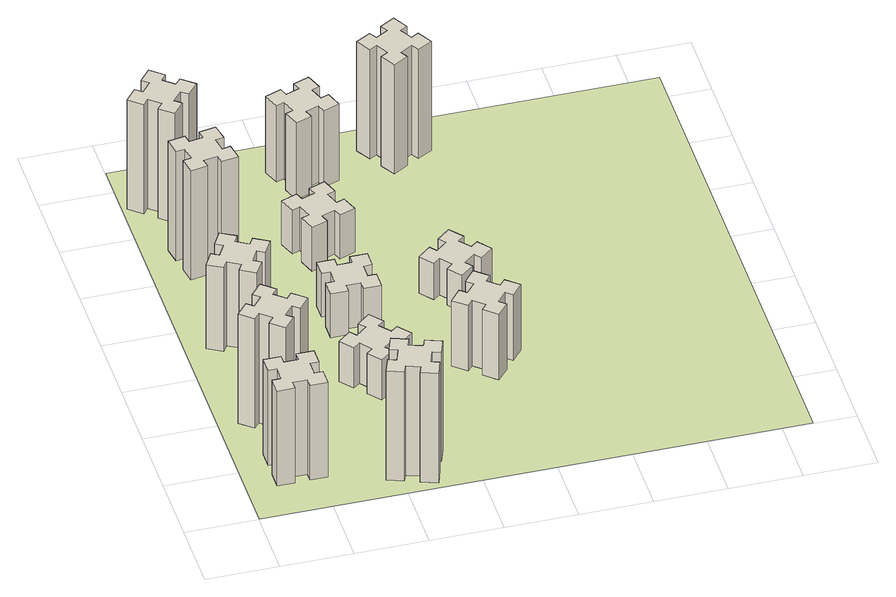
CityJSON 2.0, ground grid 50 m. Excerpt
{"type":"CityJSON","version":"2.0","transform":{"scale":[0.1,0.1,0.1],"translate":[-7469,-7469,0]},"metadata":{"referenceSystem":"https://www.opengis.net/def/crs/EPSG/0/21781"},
"CityObjects":{
"building1":{"type":"Building","attributes":{"class":"1000","function":"1000","usage":"1000","yearOfConstruction":2016,"roofType":"1000","measuredHeight":78,"storeysAboveGround":30,"storeysBelowGround":0},"geometry":[{"type":"Solid","lod":"1","boundaries":[[[[0,1,2,3,4,5,6,7,8,9,10,11,12,13,14,15,16,17,18,19]],[[17,16,20,21]],[[16,15,22,20]],[[15,14,23,22]],[[14,13,24,23]],[[13,12,25,24]],[[12,11,26,25]],[[11,10,27,26]],[[10,9,28,27]],[[9,8,29,28]],[[8,7,30,29]],[[7,6,31,30]],[[6,5,32,31]],[[5,4,33,32]],[[4,3,34,33]],[[3,2,35,34]],[[2,1,36,35]],[[1,0,37,36]],[[0,19,38,37]],[[19,18,39,38]],[[18,17,21,39]],[[24,25,26,27,28,29,30,31,32,33,34,35,36,37,38,39,21,20,22,23]]]]}]},
"building2":{"type":"Building","attributes":{"class":"1000","function":"1000","usage":"1000","yearOfConstruction":2016,"roofType":"1000","measuredHeight":90,"storeysAboveGround":30,"storeysBelowGround":0},"geometry":[{"type":"Solid","lod":"1","boundaries":[[[[40,41,42,43,44,45,46,47,48,49,50,51,52,53,54,55,56,57,58,59]],[[57,56,60,61]],[[56,55,62,60]],[[55,54,63,62]],[[54,53,64,63]],[[53,52,65,64]],[[52,51,66,65]],[[51,50,67,66]],[[50,49,68,67]],[[49,48,69,68]],[[48,47,70,69]],[[47,46,71,70]],[[46,45,72,71]],[[45,44,73,72]],[[44,43,74,73]],[[43,42,75,74]],[[42,41,76,75]],[[41,40,77,76]],[[40,59,78,77]],[[59,58,79,78]],[[58,57,61,79]],[[64,65,66,67,68,69,70,71,72,73,74,75,76,77,78,79,61,60,62,63]]]]}]},
"building3":{"type":"Building","attributes":{"class":"1000","function":"1000","usage":"1000","yearOfConstruction":2016,"roofType":"1000","measuredHeight":69,"storeysAboveGround":30,"storeysBelowGround":0},"geometry":[{"type":"Solid","lod":"1","boundaries":[[[[80,81,82,83,84,85,86,87,88,89,90,91,92,93,94,95,96,97,98,99]],[[97,96,100,101]],[[96,95,102,100]],[[95,94,103,102]],[[94,93,104,103]],[[93,92,105,104]],[[92,91,106,105]],[[91,90,107,106]],[[90,89,108,107]],[[89,88,109,108]],[[88,87,110,109]],[[87,86,111,110]],[[86,85,112,111]],[[85,84,113,112]],[[84,83,114,113]],[[83,82,115,114]],[[82,81,116,115]],[[81,80,117,116]],[[80,99,118,117]],[[99,98,119,118]],[[98,97,101,119]],[[104,105,106,107,108,109,110,111,112,113,114,115,116,117,118,119,101,100,102,103]]]]}]},
"building4":{"type":"Building","attributes":{"class":"1000","function":"1000","usage":"1000","yearOfConstruction":2016,"roofType":"1000","measuredHeight":90,"storeysAboveGround":30,"storeysBelowGround":0},"geometry":[{"type":"Solid","lod":"1","boundaries":[[[[120,121,122,123,124,125,126,127,128,129,130,131,132,133,134,135,136,137,138,139]],[[137,136,140,141]],[[136,135,142,140]],[[135,134,143,142]],[[134,133,144,143]],[[133,132,145,144]],[[132,131,146,145]],[[131,130,147,146]],[[130,129,148,147]],[[129,128,149,148]],[[128,127,150,149]],[[127,126,151,150]],[[126,125,152,151]],[[125,124,153,152]],[[124,123,154,153]],[[123,122,155,154]],[[122,121,156,155]],[[121,120,157,156]],[[120,139,158,157]],[[139,138,159,158]],[[138,137,141,159]],[[144,145,146,147,148,149,150,151,152,153,154,155,156,157,158,159,141,140,142,143]]]]}]},
"building5":{"type":"Building","attributes":{"class":"1000","function":"1000","usage":"1000","yearOfConstruction":2016,"roofType":"1000","measuredHeight":90,"storeysAboveGround":30,"storeysBelowGround":0},"geometry":[{"type":"Solid","lod":"1","boundaries":[[[[160,161,162,163,164,165,166,167,168,169,170,171,172,173,174,175,176,177,178,179]],[[177,176,180,181]],[[176,175,182,180]],[[175,174,183,182]],[[174,173,184,183]],[[173,172,185,184]],[[172,171,186,185]],[[171,170,187,186]],[[170,169,188,187]],[[169,168,189,188]],[[168,167,190,189]],[[167,166,191,190]],[[166,165,192,191]],[[165,164,193,192]],[[164,163,194,193]],[[163,162,195,194]],[[162,161,196,195]],[[161,160,197,196]],[[160,179,198,197]],[[179,178,199,198]],[[178,177,181,199]],[[184,185,186,187,188,189,190,191,192,193,194,195,196,197,198,199,181,180,182,183]]]]}]},
"building6":{"type":"Building","attributes":{"class":"1000","function":"1000","usage":"1000","yearOfConstruction":2016,"roofType":"1000","measuredHeight":90,"storeysAboveGround":30,"storeysBelowGround":0},"geometry":[{"type":"Solid","lod":"1","boundaries":[[[[200,201,202,203,204,205,206,207,208,209,210,211,212,213,214,215,216,217,218,219]],[[217,216,220,221]],[[216,215,222,220]],[[215,214,223,222]],[[214,213,224,223]],[[213,212,225,224]],[[212,211,226,225]],[[211,210,227,226]],[[210,209,228,227]],[[209,208,229,228]],[[208,207,230,229]],[[207,206,231,230]],[[206,205,232,231]],[[205,204,233,232]],[[204,203,234,233]],[[203,202,235,234]],[[202,201,236,235]],[[201,200,237,236]],[[200,219,238,237]],[[219,218,239,238]],[[218,217,221,239]],[[224,225,226,227,228,229,230,231,232,233,234,235,236,237,238,239,221,220,222,223]]]]}]},
"building7":{"type":"Building","attributes":{"class":"1000","function":"1000","usage":"1000","yearOfConstruction":2016,"roofType":"1000","measuredHeight":33,"storeysAboveGround":30,"storeysBelowGround":0},"geometry":[{"type":"Solid","lod":"1","boundaries":[[[[240,241,242,243,244,245,246,247,248,249,250,251,252,253,254,255,256,257,258,259]],[[257,256,260,261]],[[256,255,262,260]],[[255,254,263,262]],[[254,253,264,263]],[[253,252,265,264]],[[252,251,266,265]],[[251,250,267,266]],[[250,249,268,267]],[[249,248,269,268]],[[248,247,270,269]],[[247,246,271,270]],[[246,245,272,271]],[[245,244,273,272]],[[244,243,274,273]],[[243,242,275,274]],[[242,241,276,275]],[[241,240,277,276]],[[240,259,278,277]],[[259,258,279,278]],[[258,257,261,279]],[[264,265,266,267,268,269,270,271,272,273,274,275,276,277,278,279,261,260,262,263]]]]}]},
"building8":{"type":"Building","attributes":{"class":"1000","function":"1000","usage":"1000","yearOfConstruction":2016,"roofType":"1000","measuredHeight":36,"storeysAboveGround":30,"storeysBelowGround":0},"geometry":[{"type":"Solid","lod":"1","boundaries":[[[[280,281,282,283,284,285,286,287,288,289,290,291,292,293,294,295,296,297,298,299]],[[297,296,300,301]],[[296,295,302,300]],[[295,294,303,302]],[[294,293,304,303]],[[293,292,305,304]],[[292,291,306,305]],[[291,290,307,306]],[[290,289,308,307]],[[289,288,309,308]],[[288,287,310,309]],[[287,286,311,310]],[[286,285,312,311]],[[285,284,313,312]],[[284,283,314,313]],[[283,282,315,314]],[[282,281,316,315]],[[281,280,317,316]],[[280,299,318,317]],[[299,298,319,318]],[[298,297,301,319]],[[304,305,306,307,308,309,310,311,312,313,314,315,316,317,318,319,301,300,302,303]]]]}]},
"building9":{"type":"Building","attributes":{"class":"1000","function":"1000","usage":"1000","yearOfConstruction":2016,"roofType":"1000","measuredHeight":36,"storeysAboveGround":30,"storeysBelowGround":0},"geometry":[{"type":"Solid","lod":"1","boundaries":[[[[320,321,322,323,324,325,326,327,328,329,330,331,332,333,334,335,336,337,338,339]],[[337,336,340,341]],[[336,335,342,340]],[[335,334,343,342]],[[334,333,344,343]],[[333,332,345,344]],[[332,331,346,345]],[[331,330,347,346]],[[330,329,348,347]],[[329,328,349,348]],[[328,327,350,349]],[[327,326,351,350]],[[326,325,352,351]],[[325,324,353,352]],[[324,323,354,353]],[[323,322,355,354]],[[322,321,356,355]],[[321,320,357,356]],[[320,339,358,357]],[[339,338,359,358]],[[338,337,341,359]],[[344,345,346,347,348,349,350,351,352,353,354,355,356,357,358,359,341,340,342,343]]]]}]},
"building10":{"type":"Building","attributes":{"class":"1000","function":"1000","usage":"1000","yearOfConstruction":2016,"roofType":"1000","measuredHeight":63,"storeysAboveGround":30,"storeysBelowGround":0},"geometry":[{"type":"Solid","lod":"1","boundaries":[[[[360,361,362,363,364,365,366,367,368,369,370,371,372,373,374,375,376,377,378,379]],[[377,376,380,381]],[[376,375,382,380]],[[375,374,383,382]],[[374,373,384,383]],[[373,372,385,384]],[[372,371,386,385]],[[371,370,387,386]],[[370,369,388,387]],[[369,368,389,388]],[[368,367,390,389]],[[367,366,391,390]],[[366,365,392,391]],[[365,364,393,392]],[[364,363,394,393]],[[363,362,395,394]],[[362,361,396,395]],[[361,360,397,396]],[[360,379,398,397]],[[379,378,399,398]],[[378,377,381,399]],[[384,385,386,387,388,389,390,391,392,393,394,395,396,397,398,399,381,380,382,383]]]]}]},
"building11":{"type":"Building","attributes":{"class":"1000","function":"1000","usage":"1000","yearOfConstruction":2016,"roofType":"1000","measuredHeight":54,"storeysAboveGround":30,"storeysBelowGround":0},"geometry":[{"type":"Solid","lod":"1","boundaries":[[[[400,401,402,403,404,405,406,407,408,409,410,411,412,413,414,415,416,417,418,419]],[[417,416,420,421]],[[416,415,422,420]],[[415,414,423,422]],[[414,413,424,423]],[[413,412,425,424]],[[412,411,426,425]],[[411,410,427,426]],[[410,409,428,427]],[[409,408,429,428]],[[408,407,430,429]],[[407,406,431,430]],[[406,405,432,431]],[[405,404,433,432]],[[404,403,434,433]],[[403,402,435,434]],[[402,401,436,435]],[[401,400,437,436]],[[400,419,438,437]],[[419,418,439,438]],[[418,417,421,439]],[[424,425,426,427,428,429,430,431,432,433,434,435,436,437,438,439,421,420,422,423]]]]}]},
"building12":{"type":"Building","attributes":{"class":"1000","function":"1000","usage":"1000","yearOfConstruction":2016,"roofType":"1000","measuredHeight":30,"storeysAboveGround":30,"storeysBelowGround":0},"geometry":[{"type":"Solid","lod":"1","boundaries":[[[[440,441,442,443,444,445,446,447,448,449,450,451,452,453,454,455,456,457,458,459]],[[457,456,460,461]],[[456,455,462,460]],[[455,454,463,462]],[[454,453,464,463]],[[453,452,465,464]],[[452,451,466,465]],[[451,450,467,466]],[[450,449,468,467]],[[449,448,469,468]],[[448,447,470,469]],[[447,446,471,470]],[[446,445,472,471]],[[445,444,473,472]],[[444,443,474,473]],[[443,442,475,474]],[[442,441,476,475]],[[441,440,477,476]],[[440,459,478,477]],[[459,458,479,478]],[[458,457,461,479]],[[464,465,466,467,468,469,470,471,472,473,474,475,476,477,478,479,461,460,462,463]]]]}]},
"building13":{"type":"Building","attributes":{"class":"1000","function":"1000","usage":"1000","yearOfConstruction":2016,"roofType":"1000","measuredHeight":90,"storeysAboveGround":30,"storeysBelowGround":0},"geometry":[{"type":"Solid","lod":"1","boundaries":[[[[480,481,482,483,484,485,486,487,488,489,490,491,492,493,494,495,496,497,498,499]],[[497,496,500,501]],[[496,495,502,500]],[[495,494,503,502]],[[494,493,504,503]],[[493,492,505,504]],[[492,491,506,505]],[[491,490,507,506]],[[490,489,508,507]],[[489,488,509,508]],[[488,487,510,509]],[[487,486,511,510]],[[486,485,512,511]],[[485,484,513,512]],[[484,483,514,513]],[[483,482,515,514]],[[482,481,516,515]],[[481,480,517,516]],[[480,499,518,517]],[[499,498,519,518]],[[498,497,501,519]],[[504,505,506,507,508,509,510,511,512,513,514,515,516,517,518,519,501,500,502,503]]]]}]},
"landuse1":{"type":"LandUse","attributes":{"name":"plot1","function":"1010"},"geometry":[{"type":"MultiSurface","lod":"1","boundaries":[[[520,521,522,523]]]}]}
},
"vertices":[
[265,525,0],[265,425,0],[205,425,0],[205,305,0],[325,305,0],[325,365,0],[425,365,0],[425,305,0],[545,305,0],[545,425,0],[485,425,0],[485,525,0],[545,525,0],[545,645,0],[425,645,0],[425,585,0],[325,585,0],[325,645,0],[205,645,0],[205,525,0],[325,585,780],[325,645,780],[425,585,780],[425,645,780],[545,645,780],[545,525,780],[485,525,780],[485,425,780],[545,425,780],[545,305,780],[425,305,780],[425,365,780],[325,365,780],[325,305,780],[205,305,780],[205,425,780],[265,425,780],[265,525,780],[205,525,780],[205,645,780],
[484,1067,0],[408,1132,0],[446,1178,0],[354,1255,0],[277,1163,0],[323,1124,0],[259,1048,0],[213,1086,0],[136,994,0],[228,917,0],[266,963,0],[343,899,0],[304,853,0],[396,776,0],[473,868,0],[427,906,0],[492,983,0],[538,944,0],[615,1036,0],[523,1113,0],[492,983,900],[538,944,900],[427,906,900],[473,868,900],[396,776,900],[304,853,900],[343,899,900],[266,963,900],[228,917,900],[136,994,900],[213,1086,900],[259,1048,900],[323,1124,900],[277,1163,900],[354,1255,900],[446,1178,900],[408,1132,900],[484,1067,900],[523,1113,900],[615,1036,900],
[474,1926,0],[387,1976,0],[417,2028,0],[313,2088,0],[253,1984,0],[305,1954,0],[255,1867,0],[203,1897,0],[143,1793,0],[247,1733,0],[277,1785,0],[364,1735,0],[334,1683,0],[438,1623,0],[498,1727,0],[446,1757,0],[496,1844,0],[548,1814,0],[608,1918,0],[504,1978,0],[496,1844,690],[548,1814,690],[446,1757,690],[498,1727,690],[438,1623,690],[334,1683,690],[364,1735,690],[277,1785,690],[247,1733,690],[143,1793,690],[203,1897,690],[255,1867,690],[305,1954,690],[253,1984,690],[313,2088,690],[417,2028,690],[387,1976,690],[474,1926,690],[504,1978,690],[608,1918,690],
[405,2812,0],[307,2795,0],[297,2854,0],[178,2833,0],[199,2715,0],[258,2725,0],[276,2627,0],[217,2617,0],[237,2498,0],[356,2519,0],[345,2578,0],[444,2596,0],[454,2537,0],[572,2557,0],[551,2676,0],[492,2665,0],[475,2764,0],[534,2774,0],[513,2892,0],[395,2871,0],[475,2764,900],[534,2774,900],[492,2665,900],[551,2676,900],[572,2557,900],[454,2537,900],[444,2596,900],[345,2578,900],[356,2519,900],[237,2498,900],[217,2617,900],[276,2627,900],[258,2725,900],[199,2715,900],[178,2833,900],[297,2854,900],[307,2795,900],[405,2812,900],[395,2871,900],[513,2892,900],
[1029,360,0],[995,266,0],[939,287,0],[897,174,0],[1010,133,0],[1031,189,0],[1125,155,0],[1104,99,0],[1217,57,0],[1258,170,0],[1202,191,0],[1236,285,0],[1292,264,0],[1333,377,0],[1220,418,0],[1200,362,0],[1106,396,0],[1127,452,0],[1014,493,0],[973,380,0],[1106,396,900],[1127,452,900],[1200,362,900],[1220,418,900],[1333,377,900],[1292,264,900],[1236,285,900],[1202,191,900],[1258,170,900],[1217,57,900],[1104,99,900],[1125,155,900],[1031,189,900],[1010,133,900],[897,174,900],[939,287,900],[995,266,900],[1029,360,900],[973,380,900],[1014,493,900],
[384,3387,0],[308,3452,0],[346,3498,0],[254,3575,0],[177,3483,0],[223,3444,0],[159,3368,0],[113,3406,0],[36,3314,0],[128,3237,0],[166,3283,0],[243,3219,0],[204,3173,0],[296,3096,0],[373,3188,0],[327,3226,0],[392,3303,0],[438,3264,0],[515,3356,0],[423,3433,0],[392,3303,900],[438,3264,900],[327,3226,900],[373,3188,900],[296,3096,900],[204,3173,900],[243,3219,900],[166,3283,900],[128,3237,900],[36,3314,900],[113,3406,900],[159,3368,900],[223,3444,900],[177,3483,900],[254,3575,900],[346,3498,900],[308,3452,900],[384,3387,900],[423,3433,900],[515,3356,900],
[1083,1332,0],[1006,1267,0],[968,1313,0],[876,1236,0],[953,1144,0],[999,1183,0],[1063,1106,0],[1017,1068,0],[1094,976,0],[1186,1053,0],[1148,1099,0],[1224,1163,0],[1263,1117,0],[1355,1194,0],[1278,1286,0],[1232,1248,0],[1167,1324,0],[1213,1363,0],[1136,1455,0],[1044,1378,0],[1167,1324,330],[1213,1363,330],[1232,1248,330],[1278,1286,330],[1355,1194,330],[1263,1117,330],[1224,1163,330],[1148,1099,330],[1186,1053,330],[1094,976,330],[1017,1068,330],[1063,1106,330],[999,1183,330],[953,1144,330],[876,1236,330],[968,1313,330],[1006,1267,330],[1083,1332,330],[1044,1378,330],[1136,1455,330],
[1165,1965,0],[1065,1965,0],[1065,2025,0],[945,2025,0],[945,1905,0],[1005,1905,0],[1005,1805,0],[945,1805,0],[945,1685,0],[1065,1685,0],[1065,1745,0],[1165,1745,0],[1165,1685,0],[1285,1685,0],[1285,1805,0],[1225,1805,0],[1225,1905,0],[1285,1905,0],[1285,2025,0],[1165,2025,0],[1225,1905,360],[1285,1905,360],[1225,1805,360],[1285,1805,360],[1285,1685,360],[1165,1685,360],[1165,1745,360],[1065,1745,360],[1065,1685,360],[945,1685,360],[945,1805,360],[1005,1805,360],[1005,1905,360],[945,1905,360],[945,2025,360],[1065,2025,360],[1065,1965,360],[1165,1965,360],[1165,2025,360],[1285,2025,360],
[1125,2716,0],[1031,2682,0],[1010,2738,0],[897,2697,0],[939,2584,0],[995,2605,0],[1029,2511,0],[973,2490,0],[1014,2377,0],[1127,2419,0],[1106,2475,0],[1200,2509,0],[1220,2453,0],[1333,2494,0],[1292,2607,0],[1236,2586,0],[1202,2680,0],[1258,2700,0],[1217,2813,0],[1104,2772,0],[1202,2680,360],[1258,2700,360],[1236,2586,360],[1292,2607,360],[1333,2494,360],[1220,2453,360],[1200,2509,360],[1106,2475,360],[1127,2419,360],[1014,2377,360],[973,2490,360],[1029,2511,360],[995,2605,360],[939,2584,360],[897,2697,360],[1010,2738,360],[1031,2682,360],[1125,2716,360],[1104,2772,360],[1217,2813,360],
[1225,3456,0],[1131,3422,0],[1110,3478,0],[997,3437,0],[1039,3324,0],[1095,3345,0],[1129,3251,0],[1073,3230,0],[1114,3117,0],[1227,3159,0],[1206,3215,0],[1300,3249,0],[1320,3193,0],[1433,3234,0],[1392,3347,0],[1336,3326,0],[1302,3420,0],[1358,3440,0],[1317,3553,0],[1204,3512,0],[1302,3420,630],[1358,3440,630],[1336,3326,630],[1392,3347,630],[1433,3234,630],[1320,3193,630],[1300,3249,630],[1206,3215,630],[1227,3159,630],[1114,3117,630],[1073,3230,630],[1129,3251,630],[1095,3345,630],[1039,3324,630],[997,3437,630],[1110,3478,630],[1131,3422,630],[1225,3456,630],[1204,3512,630],[1317,3553,630],
[1746,1163,0],[1823,1099,0],[1784,1053,0],[1876,976,0],[1953,1068,0],[1907,1106,0],[1972,1183,0],[2018,1144,0],[2095,1236,0],[2003,1313,0],[1964,1267,0],[1888,1332,0],[1926,1378,0],[1834,1455,0],[1757,1363,0],[1803,1324,0],[1739,1248,0],[1693,1286,0],[1616,1194,0],[1708,1117,0],[1739,1248,540],[1693,1286,540],[1803,1324,540],[1757,1363,540],[1834,1455,540],[1926,1378,540],[1888,1332,540],[1964,1267,540],[2003,1313,540],[2095,1236,540],[2018,1144,540],[1972,1183,540],[1907,1106,540],[1953,1068,540],[1876,976,540],[1784,1053,540],[1823,1099,540],[1746,1163,540],[1708,1117,540],[1616,1194,540],
[1972,1988,0],[1907,2064,0],[1953,2103,0],[1876,2195,0],[1784,2118,0],[1823,2072,0],[1746,2007,0],[1708,2053,0],[1616,1976,0],[1693,1884,0],[1739,1923,0],[1803,1846,0],[1757,1808,0],[1834,1716,0],[1926,1793,0],[1888,1839,0],[1964,1903,0],[2003,1857,0],[2095,1934,0],[2018,2026,0],[1964,1903,300],[2003,1857,300],[1888,1839,300],[1926,1793,300],[1834,1716,300],[1757,1808,300],[1803,1846,300],[1739,1923,300],[1693,1884,300],[1616,1976,300],[1708,2053,300],[1746,2007,300],[1823,2072,300],[1784,2118,300],[1876,2195,300],[1953,2103,300],[1907,2064,300],[1972,1988,300],[2018,2026,300],[2095,1934,300],
[1844,3556,0],[1757,3506,0],[1727,3558,0],[1623,3498,0],[1683,3394,0],[1735,3424,0],[1785,3337,0],[1733,3307,0],[1793,3203,0],[1897,3263,0],[1867,3315,0],[1954,3365,0],[1984,3313,0],[2088,3373,0],[2028,3477,0],[1976,3447,0],[1926,3534,0],[1978,3564,0],[1918,3668,0],[1814,3608,0],[1926,3534,900],[1978,3564,900],[1976,3447,900],[2028,3477,900],[2088,3373,900],[1984,3313,900],[1954,3365,900],[1867,3315,900],[1897,3263,900],[1793,3203,900],[1733,3307,900],[1785,3337,900],[1735,3424,900],[1683,3394,900],[1623,3498,900],[1727,3558,900],[1757,3506,900],[1844,3556,900],[1814,3608,900],[1918,3668,900],
[5,3705,0],[3705,3705,0],[3705,5,0],[5,5,0]
]}
